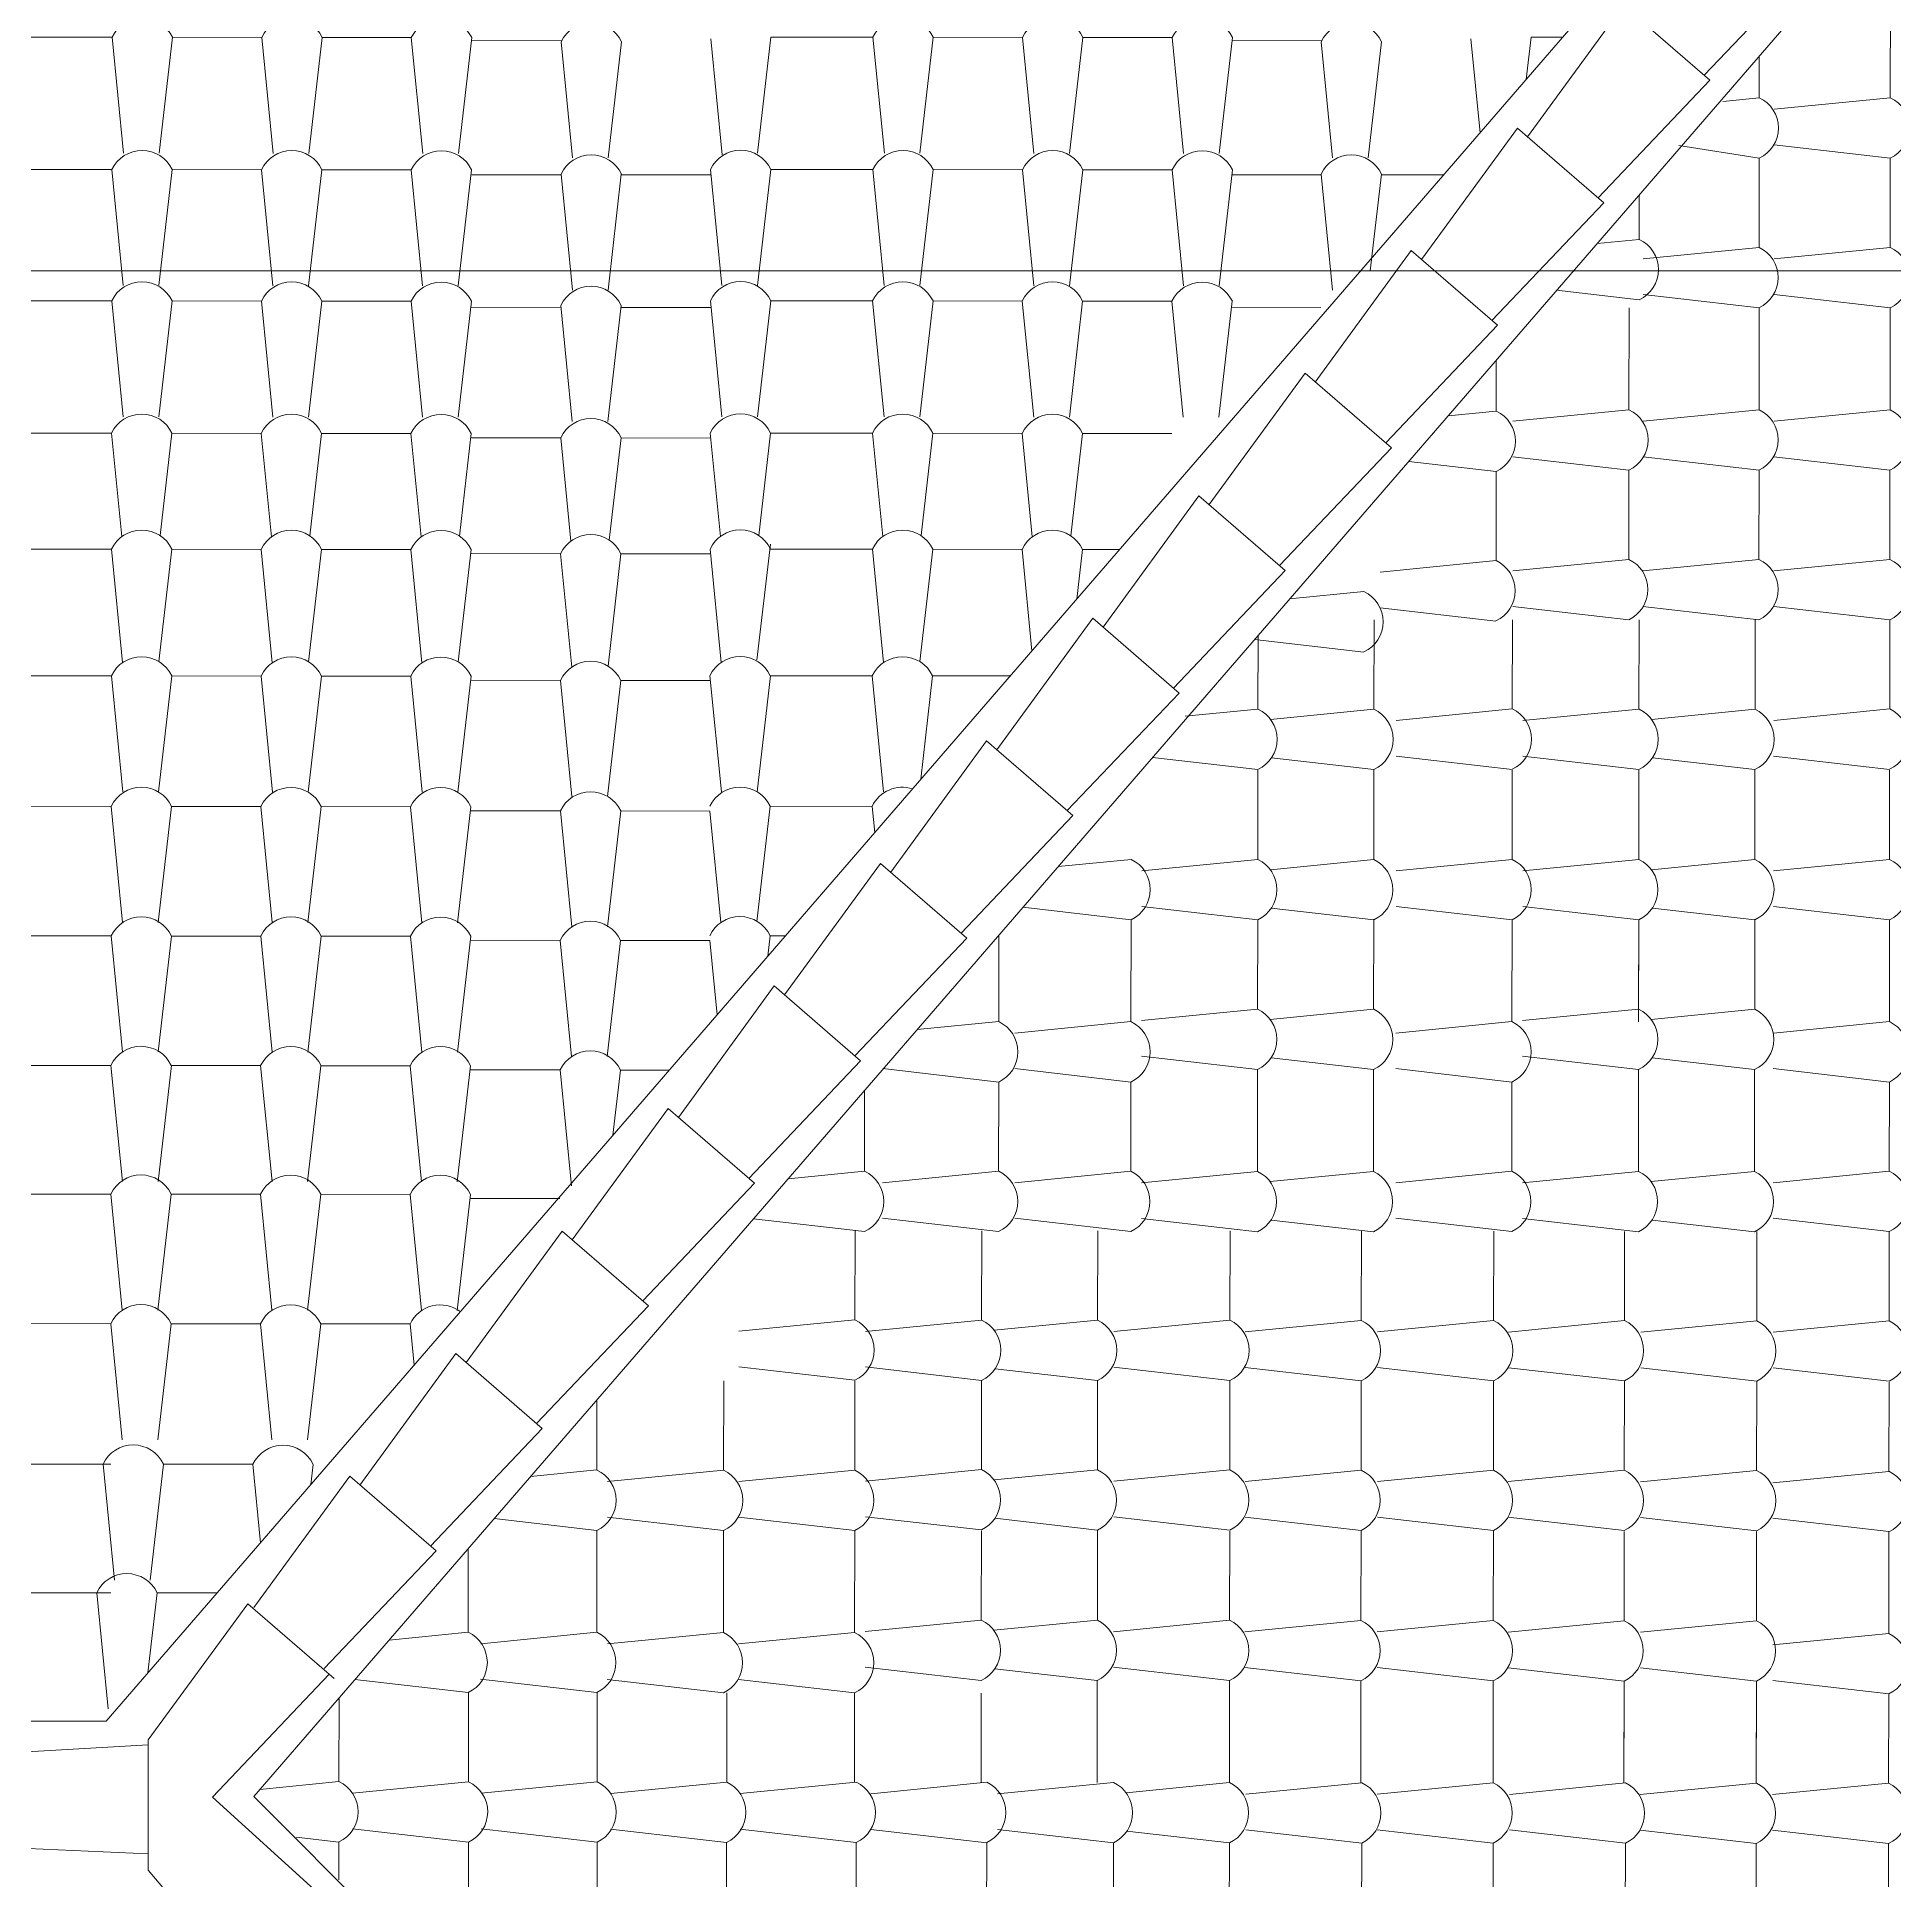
# Model space of a CAD drawing. Header units: millimetres. Extents: x -2768 to 386734, y -140 to 258833.
# Drawn here: x 228413 to 231690, y 141869 to 145122 of the extents above; entities that cross this region are included whole.
import ezdxf

# ---------------------------------------------------------------- set-up
doc = ezdxf.new("R2010")
doc.units = ezdxf.units.MM
doc.header["$PDMODE"] = 32
doc.linetypes.add('HIDDEN', pattern=[9.525, 6.35, -3.175])
for name, color, linetype, lineweight in [('muri nascosti', 7, 'HIDDEN', 20), ('PROIEZIONI', 145, 'Continuous', 5), ('TRATTEGGIO_tetto', 1, 'Continuous', 0), ('VARIE', 4, 'Continuous', 13)]:
    doc.layers.add(name, color=color, linetype=linetype, lineweight=lineweight)
doc.styles.get("Standard").update_dxf_attribs({"font": 'arial.ttf'})
doc.dimstyles.new('Annotativa', dxfattribs={"dimscale": 0, "dimtxt": 2.5, "dimasz": 2.5, "dimexe": 1.25, "dimexo": 0.625, "dimtad": 1, "dimtxsty": 'Standard', "dimcen": 2.5, "dimadec": 0, "dimazin": 0, "dimtfac": 1, "dimtmove": 0, "dimatfit": 3, "dimfxl": 1, "dimarcsym": 0})

# ---------------------------------------------------------------- blocks, each defined once
blk = doc.blocks.new('*D1300')
at = {"layer": 'Defpoints', "color": 0}
for p in [(233373.1, 147931.9), (214478.5, 145095.9), (233373.1, 145076)]:
    blk.add_point(p, dxfattribs=at)
at = {"layer": 'VARIE', "color": 0, "lineweight": -2, "ltscale": 0.13}
for p, q in [((214478.5, 145158.4), (214478.5, 148041.9)), ((233373.1, 145138.5), (233373.1, 148041.9)), ((214578.5, 147931.9), (233273.1, 147931.9))]:
    blk.add_line(p, q, dxfattribs=at)
at = {"layer": 'VARIE', "color": 0}
for points in [[(214578.5, 147948.6), (214578.5, 147915.3), (214478.5, 147931.9)], [(233273.1, 147915.3), (233273.1, 147948.6), (233373.1, 147931.9)]]:
    blk.add_solid(points, dxfattribs=at)
at = {"layer": 'VARIE', "color": 0, "linetype": 'ByBlock', "lineweight": 9, "ltscale": 0.13, "insert": (223925.8, 148096.5), "char_height": 200, "attachment_point": 5}
blk.add_mtext('~1900', dxfattribs=at)

msp = doc.modelspace()

# ---------------------------------------------------------------- linework, layer by layer
at = {"layer": 'muri nascosti', "linetype": 'HIDDEN', "ltscale": 0.13}
msp.add_line((215073.1, 144709.9), (232773.1, 144709.9), dxfattribs=at)
at = {"layer": 'PROIEZIONI'}
for p, q in [((231579.9, 145672.2), (228534.8, 142151.3)), ((231766.6, 145453.9), (228795, 142018)), ((228534.8, 142151.3), (217893.1, 142151.3)), ((231754.2, 139062.3), (228795, 142018))]:
    msp.add_line(p, q, dxfattribs=at)
at = {"layer": 'TRATTEGGIO_tetto'}
for p, q in [((231551.3, 145262.7), (231354, 145055.1)), ((231682.4, 145015.5), (231682.6, 145195.3)), ((231042.5, 144946.5), (231211.7, 145178.3)), ((231364, 145046.4), (231211.7, 145178.3)), ((231364, 145046.4), (231211.7, 145178.3)), ((231211.7, 145178.3), (231364, 145046.4)), ((228545.1, 145122.3), (228365.2, 145122.5)), ((228565.1, 144917.6), (228545.1, 145122.3)), ((228628, 144917.5), (228651.6, 145122.2)), ((228809.1, 145122), (228651.6, 145122.2)), ((228829.2, 144917.3), (228809.1, 145122)), ((228892.1, 144917.3), (228915.6, 145121.9)), ((229073.1, 145121.7), (228915.6, 145121.9)), ((229093.2, 144917), (229073.1, 145121.7)), ((229156.1, 144917), (229179.6, 145121.6)), ((229337.4, 145116.2), (229179.9, 145116.3)), ((229357.5, 144909.6), (229337.4, 145114.3)), ((229420.4, 144909.6), (229443.9, 145114.2)), ((229621.5, 144915), (229601.4, 145119.7)), ((229684.1, 144917.8), (229707.6, 145122.5)), ((229887.5, 145122.3), (229707.6, 145122.5)), ((229907.6, 144917.6), (229887.5, 145122.3)), ((229970.5, 144917.5), (229994, 145122.2)), ((230151.5, 145122), (229994, 145122.2)), ((230171.6, 144917.3), (230151.5, 145122)), ((230234.5, 144917.3), (230258, 145121.9)), ((230415.5, 145121.7), (230258, 145121.9)), ((230435.6, 144917), (230415.5, 145121.7)), ((230498.5, 144917), (230522, 145121.6)), ((230678.3, 145116.2), (230520.8, 145116.3)), ((230698.4, 144909.6), (230678.3, 145114.3)), ((230761.3, 144909.6), (230784.8, 145114.2)), ((230958.6, 144953.9), (230942.3, 145119.7)), ((231040, 145048), (231048.5, 145122.5)), ((231104.3, 145122.4), (231048.5, 145122.5)), ((231451.1, 145015.5), (231451.2, 145089.2)), ((231364, 145046.4), (231166.7, 144838.9)), ((231386.9, 145009.2), (231451.1, 145015.5)), ((231477.7, 144995.4), (231682.4, 145015.5)), ((230855.2, 144730.2), (231024.4, 144962.1)), ((231024.4, 144962.1), (231176.7, 144830.2)), ((231309.4, 144931.5), (231451, 144909)), ((231477.7, 144932.5), (231682.3, 144909)), ((231450.9, 144751.5), (231451, 144909)), ((231450.9, 144751.5), (231451, 144909)), ((231682.2, 144751.5), (231682.3, 144909)), ((231682.2, 144751.5), (231682.3, 144909)), ((228544.8, 144888.8), (228365, 144889)), ((228564.9, 144684.1), (228544.8, 144888.8)), ((228627.8, 144684.1), (228651.3, 144888.7)), ((228808.9, 144888.6), (228651.3, 144888.7)), ((228828.9, 144683.9), (228808.9, 144888.6)), ((228891.8, 144683.8), (228915.3, 144888.5)), ((229072.9, 144888.3), (228915.3, 144888.5)), ((229092.9, 144683.6), (229072.9, 144888.3)), ((229155.8, 144683.5), (229179.3, 144888.2)), ((229337.2, 144879.6), (229179.7, 144879.7)), ((229357.2, 144676.2), (229337.2, 144880.9)), ((229420.1, 144676.1), (229443.6, 144880.8)), ((229601.2, 144879.3), (229443.7, 144879.5)), ((229621, 144684.4), (229600.9, 144889.1)), ((229683.9, 144684.4), (229707.4, 144889)), ((229887.3, 144888.8), (229707.4, 144889)), ((229907.3, 144684.1), (229887.3, 144888.8)), ((229970.2, 144684.1), (229993.7, 144888.7)), ((230151.3, 144888.6), (229993.7, 144888.7)), ((230171.3, 144683.9), (230151.3, 144888.6)), ((230234.2, 144683.8), (230257.7, 144888.5)), ((230415.3, 144888.3), (230257.7, 144888.5)), ((230435.4, 144683.6), (230415.3, 144888.3)), ((230498.2, 144683.5), (230521.8, 144888.2)), ((230678.1, 144879.6), (230520.6, 144879.7)), ((230698.1, 144676.2), (230678.1, 144880.9)), ((230764.9, 144709.9), (230784.6, 144880.8)), ((230894.1, 144879.3), (230784.6, 144879.5)), ((231176.7, 144830.2), (230979.4, 144622.6)), ((231239.4, 144765.7), (231239.5, 144844.4)), ((231165.1, 144758.4), (231239.4, 144765.7)), ((230667.9, 144514), (230837.2, 144745.9)), ((230989.5, 144614), (230837.2, 144745.9)), ((231246.2, 144731.4), (231450.9, 144751.5)), ((231477.5, 144731.4), (231682.2, 144751.5)), ((231093.7, 144675.9), (231239.3, 144659.2)), ((231246.1, 144668.5), (231450.8, 144645)), ((231477.4, 144668.5), (231682.1, 144645)), ((228544.6, 144657.1), (228364.7, 144657.3)), ((228564.7, 144452.4), (228544.6, 144657.1)), ((228627.6, 144452.3), (228651.1, 144657)), ((228808.6, 144656.8), (228651.1, 144657)), ((228828.7, 144452.1), (228808.6, 144656.8)), ((228891.6, 144452.1), (228915.1, 144656.7)), ((229072.6, 144656.6), (228915.1, 144656.7)), ((229092.7, 144451.9), (229072.6, 144656.6)), ((229155.6, 144451.8), (229179.1, 144656.5)), ((229337, 144645.7), (229179.4, 144645.9)), ((229357, 144444.4), (229336.9, 144649.1)), ((229419.9, 144444.4), (229443.4, 144649)), ((229601, 144645.5), (229443.4, 144645.6)), ((229620.8, 144452.7), (229600.7, 144657.4)), ((229683.6, 144452.6), (229707.2, 144657.3)), ((229887, 144657.1), (229707.2, 144657.3)), ((229907.1, 144452.4), (229887, 144657.1)), ((229970, 144452.3), (229993.5, 144657)), ((230151, 144656.8), (229993.5, 144657)), ((230171.1, 144452.1), (230151, 144656.8)), ((230234, 144452.1), (230257.5, 144656.7)), ((230415, 144656.6), (230257.5, 144656.7)), ((230435.1, 144451.9), (230415, 144656.6)), ((230498, 144451.8), (230521.5, 144656.5)), ((230677.9, 144645.7), (230520.3, 144645.9)), ((231221.2, 144465.1), (231221.4, 144645)), ((231450.9, 144465.1), (231451, 144645)), ((231681.9, 144465.1), (231682.1, 144645)), ((230989.5, 144614), (230792.2, 144406.4)), ((230987.1, 144462.8), (230987.2, 144552.7)), ((230480.6, 144297.8), (230649.9, 144529.6)), ((230802.2, 144397.7), (230649.9, 144529.6)), ((230649.9, 144529.6), (230802.2, 144397.7)), ((230902.2, 144454.5), (230987.1, 144462.8)), ((231016.5, 144445.1), (231221.2, 144465.1)), ((231246.2, 144445.1), (231450.9, 144465.1)), ((231477.2, 144445.1), (231681.9, 144465.1)), ((228544.4, 144423.7), (228364.5, 144423.9)), ((228562.3, 144241.2), (228544.4, 144423.7)), ((228630.1, 144242.9), (228650.8, 144423.6)), ((228808.4, 144423.4), (228650.8, 144423.6)), ((228826.3, 144240.9), (228808.4, 144423.4)), ((228894.1, 144242.6), (228914.9, 144423.3)), ((228914.9, 144423.3), (229072.4, 144423.2)), ((229090.3, 144240.6), (229072.4, 144423.2)), ((229158.1, 144242.3), (229178.9, 144423)), ((229336.7, 144415.4), (229179.2, 144415.6)), ((229354.6, 144233.2), (229336.7, 144415.7)), ((229422.4, 144234.9), (229443.2, 144415.6)), ((229600.7, 144415.1), (229443.2, 144415.3)), ((229618.3, 144241.5), (229600.4, 144424)), ((229686.2, 144243.1), (229706.9, 144423.9)), ((229886.8, 144423.7), (229706.9, 144423.9)), ((229904.7, 144241.2), (229886.8, 144423.7)), ((229972.5, 144242.9), (229993.3, 144423.6)), ((230150.8, 144423.4), (229993.3, 144423.6)), ((230168.7, 144240.9), (230150.8, 144423.4)), ((230236.5, 144242.6), (230257.3, 144423.3)), ((230257.3, 144423.3), (230414.8, 144423.2)), ((230802.2, 144397.7), (230604.9, 144190.2)), ((230832.7, 144374), (230987, 144356.3)), ((231016.4, 144382.2), (231221.1, 144358.7)), ((231246.1, 144382.2), (231450.8, 144358.7)), ((231477.1, 144382.2), (231681.8, 144358.7)), ((230986.8, 144198.8), (230987, 144356.3)), ((231220.9, 144201.1), (231221.1, 144358.7)), ((231450.6, 144201.1), (231450.8, 144358.7)), ((231681.6, 144201.1), (231681.8, 144358.7)), ((230293.4, 144081.5), (230462.6, 144313.4)), ((230462.6, 144313.4), (230614.9, 144181.5)), ((228544.2, 144219), (228364.3, 144219.2)), ((228563.8, 144018.9), (228544.2, 144219)), ((228627.9, 144020.6), (228650.6, 144218.9)), ((228808.2, 144218.7), (228650.6, 144218.9)), ((228827.8, 144018.6), (228808.2, 144218.7)), ((228891.9, 144020.4), (228914.6, 144218.6)), ((229072.2, 144218.5), (228914.6, 144218.6)), ((229091.8, 144018.4), (229072.2, 144218.5)), ((229155.9, 144020.1), (229178.7, 144218.4)), ((229336.5, 144211.1), (229178.9, 144211.2)), ((229356.1, 144011), (229336.5, 144211.1)), ((229420.2, 144012.7), (229443, 144210.9)), ((229600.5, 144210.8), (229443, 144210.9)), ((229619.9, 144019.2), (229600.2, 144219.3)), ((229682.9, 144023.1), (229706.5, 144227.7)), ((229886.6, 144219), (229706.7, 144219.2)), ((229906.2, 144018.9), (229886.6, 144219)), ((229970.3, 144020.6), (229993, 144218.9)), ((230150.6, 144218.7), (229993, 144218.9)), ((230168.1, 144039.9), (230150.6, 144218.7)), ((230247, 144131.1), (230257.1, 144218.6)), ((230322.6, 144218.6), (230257.1, 144218.6)), ((230614.9, 144181.5), (230417.6, 143973.9)), ((230782.1, 144178.7), (230986.8, 144198.8)), ((231016.2, 144181), (231220.9, 144201.1)), ((231245.9, 144181), (231450.6, 144201.1)), ((231476.9, 144181), (231681.6, 144201.1)), ((230622.7, 144131.3), (230753.7, 144144.1)), ((230782.1, 144115.8), (230986.7, 144092.3)), ((231016.2, 144118.2), (231220.8, 144094.6)), ((231245.8, 144118.2), (231450.5, 144094.6)), ((231476.9, 144118.2), (231681.5, 144094.6)), ((230106.1, 143865.3), (230275.3, 144097.1)), ((230427.6, 143965.2), (230275.3, 144097.1)), ((230771.6, 144094.2), (230771.4, 143936.7)), ((231015.5, 143937.1), (231015.7, 144094.6)), ((231239.1, 144094.4), (231239, 143936.8)), ((231239, 143936.9), (231239.1, 144094.4)), ((231443.8, 144094.2), (231443.7, 143936.7)), ((231681.3, 143937.1), (231681.5, 144094.6)), ((230560.9, 144059.8), (230753.6, 144037.6)), ((230566.7, 143936.9), (230566.9, 144066.7)), ((230566.9, 144066.7), (230566.7, 143936.8)), ((228543.9, 143995.5), (228364.1, 143995.7)), ((228564, 143790.8), (228543.9, 143995.5)), ((228626.9, 143790.8), (228650.4, 143995.4)), ((228807.9, 143995.2), (228650.4, 143995.4)), ((228828, 143790.5), (228807.9, 143995.2)), ((228890.9, 143790.5), (228914.4, 143995.1)), ((229072, 143995), (228914.4, 143995.1)), ((229092, 143790.3), (229072, 143995)), ((229154.9, 143790.2), (229178.4, 143994.9)), ((229336.3, 143987.6), (229178.7, 143987.7)), ((229356.3, 143782.9), (229336.3, 143987.6)), ((229356.3, 143782.9), (229336.3, 143987.6)), ((229419.2, 143782.8), (229442.7, 143987.5)), ((229600.3, 143987.3), (229442.7, 143987.5)), ((229620.1, 143791.1), (229600, 143995.8)), ((229683, 143791), (229706.5, 143995.7)), ((229886.3, 143995.5), (229706.5, 143995.7)), ((229906.4, 143790.8), (229886.3, 143995.5)), ((229971.9, 143813), (229992.8, 143995.4)), ((230129.5, 143995.3), (229992.8, 143995.4)), ((230427.6, 143965.2), (230230.4, 143757.7)), ((230438.2, 143924.3), (230566.7, 143936.9)), ((230588.9, 143918.8), (230771.4, 143936.7)), ((230810.8, 143917), (231015.5, 143937.1)), ((231034.3, 143916.8), (231239, 143936.9)), ((231261.1, 143918.8), (231443.7, 143936.7)), ((231476.7, 143917), (231681.3, 143937.1)), ((229918.8, 143649), (230088.1, 143880.9)), ((230240.4, 143749), (230088.1, 143880.9)), ((230088.1, 143880.9), (230240.4, 143749)), ((230380.9, 143851.7), (230566.6, 143830.4)), ((230590.6, 143851), (230771.3, 143830.2)), ((230810.7, 143854.1), (231015.4, 143830.6)), ((231034.2, 143853.9), (231238.9, 143830.4)), ((231262.8, 143851), (231443.6, 143830.2)), ((231476.6, 143854.1), (231681.2, 143830.6)), ((230566.5, 143671.5), (230566.6, 143829.1)), ((230771.2, 143671.3), (230771.3, 143830.2)), ((231015.2, 143671.8), (231015.4, 143829.3)), ((231238.7, 143671.5), (231238.9, 143829.1)), ((231443.4, 143671.3), (231443.6, 143830.2)), ((231681.1, 143671.8), (231681.2, 143829.3)), ((229969.3, 143790.8), (229969.3, 143790.8)), ((228543.7, 143765.3), (228363.8, 143765.5)), ((228563.8, 143560.6), (228543.7, 143765.3)), ((228626.7, 143560.5), (228650.2, 143765.2)), ((228807.7, 143765), (228650.2, 143765.2)), ((228827.8, 143560.3), (228807.7, 143765)), ((228890.7, 143560.2), (228914.2, 143764.9)), ((229071.7, 143764.7), (228914.2, 143764.9)), ((229091.8, 143560), (229071.7, 143764.7)), ((229154.7, 143560), (229178.2, 143764.6)), ((229336, 143757.3), (229178.5, 143757.5)), ((229356.1, 143552.6), (229336, 143757.3)), ((229356.1, 143552.6), (229336, 143757.3)), ((229419, 143552.6), (229442.5, 143757.2)), ((229600, 143757), (229442.5, 143757.2)), ((229619.3, 143560.3), (229600, 143757)), ((229682.9, 143562.4), (229706.3, 143765.5)), ((229886.1, 143765.3), (229706.3, 143765.5)), ((229890.6, 143719.1), (229886.1, 143765.3)), ((230240.4, 143749), (230043.1, 143541.4)), ((229731.6, 143432.8), (229900.8, 143664.6)), ((229900.8, 143664.6), (230053.1, 143532.8)), ((230214.4, 143659.1), (230343, 143671.8)), ((230361.8, 143651.5), (230566.5, 143671.5)), ((230588.6, 143653.4), (230771.2, 143671.3)), ((230810.5, 143651.7), (231015.2, 143671.8)), ((231034, 143651.5), (231238.7, 143671.5)), ((231260.9, 143653.4), (231443.4, 143671.3)), ((231476.4, 143651.7), (231681.1, 143671.8)), ((230152.1, 143587.2), (230342.9, 143565.3)), ((230361.7, 143588.6), (230566.4, 143565)), ((230590.3, 143585.6), (230771, 143564.8)), ((230810.5, 143588.8), (231015.1, 143565.3)), ((231034, 143588.6), (231238.6, 143565)), ((231262.6, 143585.6), (231443.3, 143564.8)), ((231476.3, 143588.8), (231681, 143565.3)), ((230342.7, 143385.4), (230342.9, 143565.3)), ((230566.2, 143407.5), (230566.4, 143565)), ((230770.9, 143407.3), (230771, 143566.2)), ((231014.9, 143385.4), (231015.1, 143565.3)), ((231238.4, 143385.2), (231238.6, 143565)), ((231238.4, 143407.5), (231238.6, 143565)), ((231443.1, 143407.3), (231443.3, 143566.2)), ((231680.8, 143385.4), (231681, 143565.3)), ((228543.5, 143536.7), (228363.6, 143536.8)), ((228563.5, 143332), (228543.5, 143536.7)), ((228626.4, 143331.9), (228649.9, 143536.5)), ((228807.5, 143536.4), (228649.9, 143536.5)), ((228827.6, 143331.7), (228807.5, 143536.4)), ((228890.4, 143331.6), (228914, 143536.3)), ((229071.5, 143536.1), (228914, 143536.3)), ((229091.6, 143331.4), (229071.5, 143536.1)), ((229154.5, 143331.4), (229178, 143536)), ((229335.8, 143528.7), (229178.3, 143528.9)), ((229355.9, 143324), (229335.8, 143528.7)), ((229355.9, 143324), (229335.8, 143528.7)), ((229418.8, 143323.9), (229442.3, 143528.6)), ((229599.8, 143528.4), (229442.3, 143528.6)), ((229612.6, 143397.6), (229599.8, 143528.4)), ((229701.9, 143500.8), (229706, 143536.8)), ((229733, 143536.8), (229706, 143536.8)), ((230053.1, 143532.8), (229855.8, 143325.2)), ((230109.6, 143385.4), (230109.7, 143538.2)), ((229544.3, 143216.5), (229713.5, 143448.4)), ((229865.8, 143316.5), (229713.5, 143448.4)), ((230361.5, 143387.4), (230566.2, 143407.5)), ((230588.4, 143389.4), (230770.9, 143407.3)), ((231033.7, 143387.4), (231238.4, 143407.5)), ((231260.6, 143389.4), (231443.1, 143407.3)), ((229965.4, 143371.3), (230109.6, 143385.4)), ((230138, 143365.3), (230342.7, 143385.4)), ((230810.2, 143365.3), (231014.9, 143385.4)), ((231476.1, 143365.3), (231680.8, 143385.4)), ((230361.4, 143324.6), (230566.1, 143301)), ((231033.7, 143324.6), (231238.3, 143301)), ((228543.2, 143308.1), (228363.4, 143308.3)), ((228563.3, 143103.4), (228543.2, 143308.1)), ((228626.2, 143103.4), (228649.7, 143308)), ((228807.2, 143307.8), (228649.7, 143308)), ((228827.3, 143103.1), (228807.2, 143307.8)), ((228890.2, 143103.1), (228913.7, 143307.7)), ((229071.3, 143307.6), (228913.7, 143307.7)), ((229091.3, 143102.9), (229071.3, 143307.6)), ((229154.2, 143102.8), (229177.7, 143307.5)), ((229335.6, 143300.2), (229178, 143300.3)), ((229355.6, 143095.5), (229335.6, 143300.2)), ((229355.6, 143095.5), (229335.6, 143300.2)), ((229428.8, 143185.1), (229442, 143300.1)), ((229528.2, 143300), (229442, 143300.1)), ((229865.8, 143316.5), (229668.5, 143108.9)), ((229904.8, 143302.5), (230109.5, 143278.9)), ((230137.9, 143302.5), (230342.6, 143278.9)), ((230565.9, 143121.2), (230566.1, 143301)), ((230590.1, 143321.6), (230770.8, 143300.8)), ((230770.6, 143121), (230770.8, 143300.8)), ((230810.2, 143302.5), (231014.8, 143278.9)), ((231238.2, 143121.2), (231238.3, 143301)), ((231262.3, 143321.6), (231443, 143300.8)), ((231442.8, 143121), (231443, 143300.8)), ((231476, 143302.5), (231680.7, 143278.9)), ((229872.8, 143121.4), (229872.9, 143264.4)), ((230109.3, 143121.4), (230109.5, 143278.9)), ((230342.4, 143121.4), (230342.6, 143278.9)), ((231014.7, 143121.4), (231014.8, 143278.9)), ((231680.5, 143121.4), (231680.7, 143278.9)), ((229357, 143000.3), (229526.3, 143232.2)), ((229526.3, 143232.2), (229678.6, 143100.3)), ((229678.6, 143100.3), (229481.3, 142892.7)), ((229737.9, 143108.2), (229872.8, 143121.4)), ((229904.6, 143101.3), (230109.3, 143121.4)), ((230137.7, 143101.3), (230342.4, 143121.4)), ((230361.2, 143101.1), (230565.9, 143121.2)), ((230588.1, 143103.1), (230770.6, 143121)), ((230810, 143101.3), (231014.7, 143121.4)), ((231033.5, 143101.1), (231238.2, 143121.2)), ((231260.3, 143103.1), (231442.8, 143121)), ((231475.8, 143101.3), (231680.5, 143121.4)), ((228543, 143081.2), (228363.1, 143081.3)), ((228563.1, 142876.5), (228543, 143081.2)), ((228626, 142876.4), (228649.5, 143081.1)), ((228807, 143080.9), (228649.5, 143081.1)), ((228827.1, 142876.2), (228807, 143080.9)), ((228890, 142876.1), (228913.5, 143080.8)), ((229071, 143080.6), (228913.5, 143080.8)), ((229091.1, 142875.9), (229071, 143080.6)), ((229154, 142875.9), (229177.5, 143080.5)), ((229335.3, 143073.2), (229177.8, 143073.4)), ((229676.7, 143037.4), (229872.7, 143014.9)), ((229904.5, 143038.4), (230109.2, 143014.9)), ((230137.7, 143038.4), (230342.3, 143014.9)), ((230361.2, 143038.2), (230565.8, 143014.7)), ((230589.8, 143035.3), (230770.5, 143014.5)), ((230809.9, 143038.4), (231014.6, 143014.9)), ((231033.4, 143038.2), (231238, 143014.7)), ((231262, 143035.3), (231442.7, 143014.5)), ((231475.8, 143038.4), (231680.4, 143014.9)), ((229169.7, 142784.1), (229339, 143015.9)), ((229491.3, 142884), (229339, 143015.9)), ((229855.7, 142859.2), (229855.9, 143016.8)), ((230079.2, 142859), (230079.4, 143016.6)), ((230283.9, 142858.8), (230284.1, 143016.3)), ((230517.3, 142858.6), (230517.5, 143016.1)), ((230749.1, 142858.3), (230749.2, 143015.9)), ((230982.5, 142858.1), (230982.7, 143015.6)), ((231213.4, 142857.9), (231213.5, 143015.4)), ((231446.8, 142857.6), (231447, 143015.2)), ((231680.3, 142857.4), (231680.4, 143014.9)), ((229491.3, 142884), (229294, 142676.5)), ((228542.8, 142852.5), (228362.9, 142852.7)), ((228562.8, 142647.8), (228542.8, 142852.5)), ((228625.7, 142647.7), (228649.2, 142852.4)), ((228806.8, 142852.2), (228649.2, 142852.4)), ((228826.9, 142647.5), (228806.8, 142852.2)), ((228889.7, 142647.5), (228913.3, 142852.1)), ((229070.8, 142852), (228913.3, 142852.1)), ((229077.9, 142779.4), (229070.8, 142852)), ((229651, 142839.2), (229855.7, 142859.2)), ((229874.5, 142838.9), (230079.2, 142859)), ((230101.4, 142840.9), (230283.9, 142858.8)), ((230312.6, 142838.5), (230517.3, 142858.6)), ((230544.4, 142838.3), (230749.1, 142858.3)), ((230777.8, 142838), (230982.5, 142858.1)), ((231008.7, 142837.8), (231213.4, 142857.9)), ((231242.1, 142837.6), (231446.8, 142857.6)), ((231475.6, 142837.3), (231680.3, 142857.4)), ((228982.5, 142567.8), (229151.7, 142799.7)), ((229151.7, 142799.7), (229304, 142667.8)), ((229651, 142776.3), (229855.6, 142752.8)), ((229874.5, 142776.1), (230079.1, 142752.5)), ((230103.1, 142773.1), (230283.8, 142752.3)), ((230312.6, 142775.6), (230517.2, 142752.1)), ((230544.3, 142775.4), (230749, 142751.9)), ((230777.8, 142775.1), (230982.4, 142751.6)), ((231008.6, 142774.9), (231213.3, 142751.4)), ((231242.1, 142774.7), (231446.7, 142751.2)), ((231475.5, 142774.4), (231680.1, 142750.9)), ((229624, 142593.9), (229624.2, 142751.4)), ((229855.5, 142593.9), (229855.6, 142751.4)), ((230079.1, 142752.5), (230079, 142594.9)), ((230079, 142595), (230079.1, 142752.5)), ((230283.8, 142752.3), (230283.7, 142594.8)), ((230517.1, 142594.6), (230517.2, 142752.1)), ((230748.8, 142594.3), (230749, 142751.9)), ((230982.2, 142594.1), (230982.4, 142751.6)), ((231213.1, 142593.9), (231213.3, 142751.4)), ((231446.5, 142593.6), (231446.7, 142751.2)), ((231680, 142592), (231680.1, 142749.6)), ((229400.5, 142594.4), (229400.6, 142718.3)), ((229304, 142667.8), (229106.7, 142460.2)), ((228529.3, 142604.7), (228349.5, 142604.9)), ((228543.2, 142604.7), (228363.4, 142604.9)), ((228549.4, 142400), (228529.3, 142604.7)), ((228612.3, 142399.9), (228635.8, 142604.6)), ((228793.3, 142604.4), (228635.8, 142604.6)), ((228806.9, 142466), (228793.3, 142604.4)), ((228895.7, 142568.7), (228899.8, 142604.3)), ((228795.2, 142351.6), (228964.4, 142583.4)), ((229116.7, 142451.5), (228964.4, 142583.4)), ((229283.6, 142582.9), (229400.5, 142594.4)), ((229419.3, 142573.8), (229624, 142593.9)), ((229650.8, 142573.8), (229855.5, 142593.9)), ((229874.3, 142574.9), (230079, 142595)), ((230101.1, 142576.9), (230283.7, 142594.8)), ((230312.4, 142574.5), (230517.1, 142594.6)), ((230544.1, 142574.2), (230748.8, 142594.3)), ((230777.5, 142574), (230982.2, 142594.1)), ((231008.4, 142573.8), (231213.1, 142593.9)), ((231241.8, 142573.5), (231446.5, 142593.6)), ((231475.3, 142572), (231680, 142592)), ((229219.4, 142508.7), (229400.4, 142487.9)), ((229419.2, 142510.9), (229623.9, 142487.4)), ((229650.7, 142510.9), (229855.4, 142487.4)), ((229874.2, 142512), (230078.9, 142488.5)), ((230102.8, 142509.1), (230283.5, 142488.3)), ((230312.3, 142511.6), (230517, 142488.1)), ((230544, 142511.4), (230748.7, 142487.8)), ((230777.5, 142511.1), (230982.1, 142487.6)), ((231008.3, 142510.9), (231213, 142487.4)), ((231241.8, 142510.7), (231446.4, 142487.1)), ((231475.2, 142509.1), (231679.9, 142485.6)), ((229400.2, 142308), (229400.4, 142487.9)), ((229623.7, 142307.6), (229623.9, 142487.4)), ((229855.2, 142307.6), (229855.4, 142487.4)), ((230078.7, 142329.7), (230078.9, 142487.2)), ((230283.4, 142329.4), (230283.5, 142488.3)), ((230516.8, 142329.2), (230517, 142486.7)), ((230748.5, 142329), (230748.7, 142486.5)), ((230982, 142328.7), (230982.1, 142486.3)), ((231212.8, 142328.5), (231213, 142486)), ((231446.3, 142328.3), (231446.4, 142485.8)), ((231679.7, 142305.7), (231679.9, 142485.6)), ((229116.7, 142451.5), (228919.5, 142244)), ((229173.5, 142308), (229173.6, 142455.8)), ((228518.1, 142377.8), (228338.3, 142378)), ((228543, 142377.7), (228363.1, 142377.9)), ((228538.2, 142173.1), (228518.1, 142377.8)), ((228608.4, 142236.5), (228624.6, 142377.7)), ((228730.4, 142377.6), (228624.6, 142377.7)), ((228608.8, 142118), (228784.4, 142358.5)), ((228936.7, 142226.6), (228784.4, 142358.5)), ((229034, 142294.3), (229173.5, 142308)), ((229195.5, 142287.9), (229400.2, 142308)), ((229419, 142287.5), (229623.7, 142307.6)), ((229650.5, 142287.5), (229855.2, 142307.6)), ((229874, 142309.6), (230078.7, 142329.7)), ((230100.9, 142311.5), (230283.4, 142329.4)), ((230312.1, 142309.1), (230516.8, 142329.2)), ((230543.8, 142308.9), (230748.5, 142329)), ((230777.3, 142308.7), (230982, 142328.7)), ((231008.1, 142308.4), (231212.8, 142328.5)), ((231241.6, 142308.2), (231446.3, 142328.3)), ((231475, 142285.6), (231679.7, 142305.7)), ((229873.9, 142246.7), (230078.6, 142223.2)), ((230102.5, 142243.7), (230283.3, 142223)), ((230312, 142246.2), (230516.7, 142222.7)), ((230543.8, 142246), (230748.4, 142222.5)), ((230777.2, 142245.8), (230981.9, 142222.3)), ((231008.1, 142245.5), (231212.7, 142222)), ((231241.5, 142245.3), (231446.2, 142221.8)), ((228928.3, 142233.9), (228722.2, 142017.1)), ((228973.6, 142224.5), (229173.3, 142201.5)), ((229195.4, 142225.1), (229400.1, 142201.5)), ((229418.9, 142224.6), (229623.6, 142201.1)), ((229650.4, 142224.6), (229855.1, 142201.1)), ((230283.1, 142043.1), (230283.3, 142223)), ((230283.1, 142065.4), (230283.3, 142223)), ((230516.5, 142042.9), (230516.7, 142222.7)), ((230748.2, 142042.6), (230748.4, 142222.5)), ((230981.7, 142042.4), (230981.9, 142222.3)), ((231212.5, 142042.2), (231212.7, 142222)), ((231446, 142041.9), (231446.2, 142221.8)), ((231474.9, 142222.7), (231679.6, 142199.2)), ((228945.3, 142044.5), (228945.5, 142192)), ((229174, 142044.2), (229174.2, 142201.8)), ((229401, 142044), (229401.1, 142201.5)), ((229629.5, 142043.8), (229629.7, 142201.3)), ((229854.9, 142043.5), (229855.1, 142201.1)), ((230078.4, 142043.3), (230078.6, 142200.9)), ((230283.1, 142043.1), (230283.3, 142202)), ((230516.5, 142042.9), (230516.7, 142201.7)), ((230516.5, 142042.9), (230516.7, 142200.4)), ((230748.2, 142042.6), (230748.4, 142200.2)), ((230981.7, 142042.4), (230981.8, 142199.9)), ((230981.7, 142042.4), (230981.8, 142199.9)), ((231212.5, 142042.2), (231212.7, 142199.7)), ((231446, 142041.9), (231446.1, 142199.5)), ((231446, 142041.9), (231446.1, 142199.5)), ((231679.4, 142041.7), (231679.6, 142199.2)), ((231679.4, 142041.7), (231679.6, 142199.2)), ((228608.8, 142109.6), (228207.9, 142086.6)), ((228608.8, 142118), (228609, 141888.5)), ((228806.1, 142030.8), (228945.3, 142044.5)), ((228969.3, 142024.2), (229174, 142044.2)), ((229196.3, 142023.9), (229401, 142044)), ((229424.8, 142023.7), (229629.5, 142043.8)), ((228901.4, 141854), (228722.2, 142017.1)), ((229653.4, 142023.5), (229858.1, 142043.5)), ((229883.7, 142023.2), (230088.4, 142043.3)), ((230107.2, 142023), (230311.9, 142043.1)), ((230334, 142025), (230516.5, 142042.9)), ((230545.2, 142022.6), (230749.9, 142042.6)), ((230777, 142022.3), (230981.7, 142042.4)), ((231010.4, 142022.1), (231215.1, 142042.2)), ((231241.3, 142021.9), (231446, 142041.9)), ((231474.7, 142021.6), (231679.4, 142041.7)), ((228869.9, 141946.7), (228945.2, 141938)), ((228969.2, 141961.3), (229173.9, 141937.8)), ((229196.2, 141961), (229400.8, 141937.5)), ((229424.7, 141960.8), (229629.4, 141937.3)), ((229653.3, 141960.6), (229858, 141937.1)), ((229883.6, 141960.3), (230088.2, 141936.8)), ((230107.1, 141960.1), (230311.7, 141936.6)), ((230335.7, 141957.2), (230516.4, 141936.4)), ((230545.2, 141959.7), (230749.8, 141936.2)), ((230776.9, 141959.4), (230981.6, 141935.9)), ((231010.4, 141959.2), (231215, 141935.7)), ((231241.2, 141959), (231445.9, 141935.5)), ((231474.7, 141958.7), (231679.3, 141935.2)), ((228208, 141934.8), (228609, 141917.4)), ((228945.2, 141871.4), (228945.2, 141938)), ((229173.7, 141757.9), (229173.9, 141937.8)), ((229400.7, 141757.7), (229400.8, 141937.5)), ((229629.2, 141757.4), (229629.4, 141937.3)), ((229857.8, 141757.2), (229858, 141937.1)), ((230088.1, 141757), (230088.2, 141936.8)), ((230311.6, 141756.7), (230311.7, 141936.6)), ((230516.2, 141756.5), (230516.4, 141936.4)), ((230749.6, 141756.3), (230749.8, 141936.2)), ((230981.4, 141756.1), (230981.6, 141935.9)), ((231214.8, 141755.8), (231215, 141935.7)), ((231445.7, 141755.6), (231445.9, 141935.5)), ((231679.1, 141755.4), (231679.3, 141935.2)), ((228609, 141888.5), (228759, 141711.4))]:
    msp.add_line(p, q, dxfattribs=at)
for centre, start, end in [((228598.3, 145097.3), 25.0699, 154.8137), ((228862.3, 145097), 25.0699, 154.8137), ((229126.3, 145096.7), 25.0699, 154.8137), ((229390.6, 145089.3), 25.0699, 154.8137), ((229940.7, 145097.3), 25.0699, 154.8137), ((230204.7, 145097), 25.0699, 154.8137), ((230468.7, 145096.7), 25.0699, 154.8137), ((230731.5, 145089.3), 25.0699, 154.8137), ((231426.1, 144962.3), 295.0699, 64.8137), ((231657.4, 144962.3), 295.0699, 64.8137), ((228598.1, 144863.8), 25.0699, 154.8137), ((228862.1, 144863.6), 25.0699, 154.8137), ((229126.1, 144863.3), 25.0699, 154.8137), ((229390.4, 144855.9), 25.0699, 154.8137), ((229654.1, 144864.1), 25.0699, 154.8137), ((229940.5, 144863.8), 25.0699, 154.8137), ((230204.5, 144863.6), 25.0699, 154.8137), ((230468.5, 144863.3), 25.0699, 154.8137), ((230731.3, 144855.9), 25.0699, 154.8137), ((231214.4, 144712.4), 295.0699, 64.8137), ((231425.8, 144698.3), 295.0699, 64.8137), ((231657.2, 144698.3), 295.0699, 64.8137), ((228597.8, 144632.1), 25.0699, 154.8137), ((228861.8, 144631.8), 25.0699, 154.8137), ((229125.8, 144631.5), 25.0699, 154.8137), ((229390.1, 144624.1), 25.0699, 154.8137), ((229653.9, 144632.4), 25.0699, 154.8137), ((229940.2, 144632.1), 25.0699, 154.8137), ((230204.2, 144631.8), 25.0699, 154.8137), ((230468.3, 144631.5), 25.0699, 154.8137), ((228597.6, 144398.7), 25.0699, 154.8137), ((228861.6, 144398.4), 25.0699, 154.8137), ((229125.6, 144398.1), 25.0699, 154.8137), ((229389.9, 144390.7), 25.0699, 154.8137), ((229653.7, 144399), 25.0699, 154.8137), ((229940, 144398.7), 25.0699, 154.8137), ((230204, 144398.4), 25.0699, 154.8137), ((230962.1, 144409.6), 295.0699, 64.8137), ((231196.2, 144411.9), 295.0699, 64.8137), ((231425.8, 144411.9), 295.0699, 64.8137), ((231656.9, 144411.9), 295.0699, 64.8137), ((228597.4, 144194), 25.0699, 154.8137), ((228861.4, 144193.7), 25.0699, 154.8137), ((229125.4, 144193.4), 25.0699, 154.8137), ((229389.7, 144186), 25.0699, 154.8137), ((229653.4, 144194.3), 25.0699, 154.8137), ((229939.8, 144194), 25.0699, 154.8137), ((230203.8, 144193.7), 25.0699, 154.8137), ((230961.8, 144145.6), 295.0699, 64.8137), ((231195.9, 144147.9), 295.0699, 64.8137), ((231425.6, 144147.9), 295.0699, 64.8137), ((231656.6, 144147.9), 295.0699, 64.8137), ((230728.7, 144090.9), 295.0699, 64.8137), ((228597.1, 143970.5), 25.0699, 154.8137), ((228861.2, 143970.2), 25.0699, 154.8137), ((229125.2, 143970), 25.0699, 154.8137), ((229389.5, 143962.5), 25.0699, 154.8137), ((229653.2, 143970.8), 25.0699, 154.8137), ((229939.6, 143970.5), 25.0699, 154.8137), ((230541.7, 143883.7), 295.0699, 64.8137), ((230746.4, 143883.5), 295.0699, 64.8137), ((230990.5, 143883.9), 295.0699, 64.8137), ((231214, 143883.7), 295.0699, 64.8137), ((231418.6, 143883.5), 295.0699, 64.8137), ((231656.3, 143883.9), 295.0699, 64.8137), ((228596.9, 143740.2), 25.0699, 154.8137), ((228860.9, 143740), 25.0699, 154.8137), ((229124.9, 143739.7), 25.0699, 154.8137), ((229389.2, 143732.3), 25.0699, 154.8137), ((229653, 143740.5), 25.0699, 154.8137), ((229939.3, 143740.2), 72.1361, 154.8137), ((230318, 143618.5), 295.0699, 64.8137), ((230541.5, 143618.3), 295.0699, 64.8137), ((230746.1, 143618.1), 295.0699, 64.8137), ((230990.2, 143618.5), 295.0699, 64.8137), ((231213.7, 143618.3), 295.0699, 64.8137), ((231418.4, 143618.1), 295.0699, 64.8137), ((231656.1, 143618.5), 295.0699, 64.8137), ((228596.7, 143511.6), 25.0699, 154.8137), ((228860.7, 143511.4), 25.0699, 154.8137), ((229124.7, 143511.1), 25.0699, 154.8137), ((229389, 143503.7), 25.0699, 154.8137), ((229652.8, 143511.9), 25.0699, 154.8137), ((230541.2, 143354.3), 295.0699, 64.8137), ((230745.9, 143354.1), 295.0699, 64.8137), ((231213.4, 143354.3), 295.0699, 64.8137), ((231418.1, 143354.1), 295.0699, 64.8137), ((230084.5, 143332.2), 295.0699, 64.8137), ((230317.7, 143332.2), 295.0699, 64.8137), ((230989.9, 143332.2), 295.0699, 64.8137), ((231655.8, 143332.2), 295.0699, 64.8137), ((228596.4, 143283.1), 25.0699, 154.8137), ((228860.5, 143282.8), 25.0699, 154.8137), ((229124.5, 143282.6), 25.0699, 154.8137), ((229388.8, 143275.1), 25.0699, 154.8137), ((228596.2, 143056.1), 25.0699, 154.8137), ((228860.2, 143055.9), 25.0699, 154.8137), ((229124.2, 143055.6), 25.0699, 154.8137), ((229847.8, 143068.2), 295.0699, 64.8137), ((230084.3, 143068.2), 295.0699, 64.8137), ((230317.4, 143068.2), 295.0699, 64.8137), ((230540.9, 143068), 295.0699, 64.8137), ((230745.6, 143067.8), 295.0699, 64.8137), ((230989.6, 143068.2), 295.0699, 64.8137), ((231213.1, 143068), 295.0699, 64.8137), ((231417.8, 143067.8), 295.0699, 64.8137), ((231655.5, 143068.2), 295.0699, 64.8137), ((228596, 142827.5), 25.0699, 154.8137), ((228860, 142827.2), 25.0699, 154.8137), ((229124, 142826.9), 52.797, 154.8137), ((229830.7, 142806), 295.0699, 64.8137), ((230054.2, 142805.8), 295.0699, 64.8137), ((230258.9, 142805.6), 295.0699, 64.8137), ((230492.3, 142805.4), 295.0699, 64.8137), ((230724.1, 142805.1), 295.0699, 64.8137), ((230957.5, 142804.9), 295.0699, 64.8137), ((231188.4, 142804.7), 295.0699, 64.8137), ((231421.8, 142804.4), 295.0699, 64.8137), ((231655.2, 142804.2), 295.0699, 64.8137), ((228582.5, 142579.7), 25.0699, 154.8137), ((228846.6, 142579.4), 25.0699, 154.8137), ((229375.5, 142541.1), 295.0699, 64.8137), ((229599, 142540.7), 295.0699, 64.8137), ((229830.5, 142540.7), 295.0699, 64.8137), ((230053.9, 142541.8), 295.0699, 64.8137), ((230258.6, 142541.6), 295.0699, 64.8137), ((230492, 142541.3), 295.0699, 64.8137), ((230723.8, 142541.1), 295.0699, 64.8137), ((230957.2, 142540.9), 295.0699, 64.8137), ((231188.1, 142540.6), 295.0699, 64.8137), ((231421.5, 142540.4), 295.0699, 64.8137), ((231655, 142538.8), 295.0699, 64.8137), ((228571.3, 142352.7), 25.0699, 154.8137), ((229148.4, 142254.8), 295.0699, 64.8137), ((229375.2, 142254.8), 295.0699, 64.8137), ((229598.7, 142254.3), 295.0699, 64.8137), ((229830.2, 142254.3), 295.0699, 64.8137), ((230053.7, 142276.4), 295.0699, 64.8137), ((230258.4, 142276.2), 295.0699, 64.8137), ((230491.8, 142276), 295.0699, 64.8137), ((230723.5, 142275.8), 295.0699, 64.8137), ((230957, 142275.5), 295.0699, 64.8137), ((231187.8, 142275.3), 295.0699, 64.8137), ((231421.3, 142275.1), 295.0699, 64.8137), ((231654.7, 142252.5), 295.0699, 64.8137), ((228920.3, 141991.3), 295.0699, 64.8137), ((229149, 141991), 295.0699, 64.8137), ((229375.9, 141990.8), 295.0699, 64.8137), ((229604.5, 141990.6), 295.0699, 64.8137), ((229833.1, 141990.3), 295.0699, 64.8137), ((230063.3, 141990.1), 295.0699, 64.8137), ((230286.8, 141989.9), 295.0699, 64.8137), ((230491.5, 141989.7), 295.0699, 64.8137), ((230724.9, 141989.4), 295.0699, 64.8137), ((230956.7, 141989.2), 295.0699, 64.8137), ((231190.1, 141989), 295.0699, 64.8137), ((231421, 141988.7), 295.0699, 64.8137), ((231654.4, 141988.5), 295.0699, 64.8137)]:
    msp.add_arc(centre, 58.8, start, end, dxfattribs=at)

# ---------------------------------------------------------------- dimensions: what is measured, and where the dimension line sits
at = {"layer": 'VARIE', "lineweight": 9, "ltscale": 0.13}
dim = msp.add_linear_dim(base=(233373.1, 147931.9), p1=(214478.5, 145095.9), p2=(233373.1, 145076), text='~1900', dimstyle='Annotativa', override={"dimscale": 0, "dimtxt": 2, "dimasz": 1, "dimexe": 1.1, "dimdec": 0, "dimlfac": 0.1, "dimzin": 0, "dimdsep": 46}, dxfattribs=at)
dim.commit()
dim.dimension.update_dxf_attribs({"geometry": '*D1300', "text_midpoint": (223925.8, 148096.5)})

doc.saveas('drawing.dxf')
